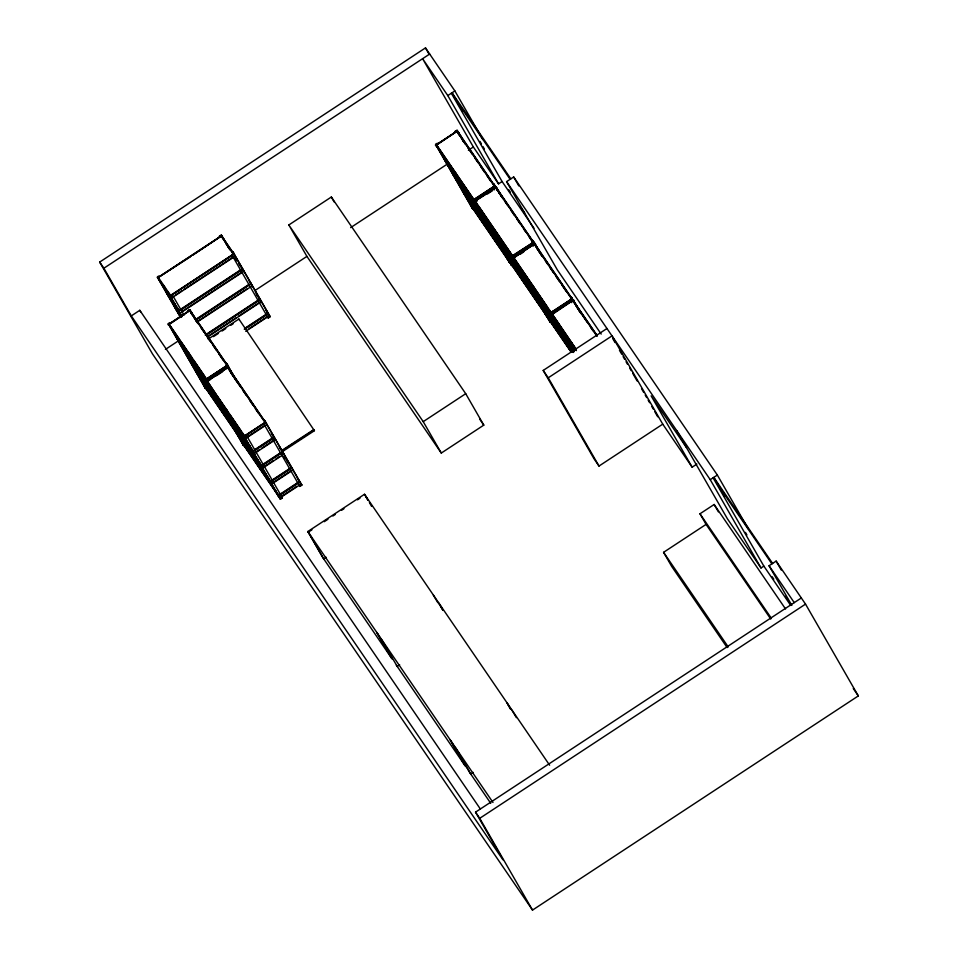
<?xml version="1.0" encoding="UTF-8"?>
<svg xmlns="http://www.w3.org/2000/svg" width="958" height="958" viewBox="0 0 958 958"><rect width="100%" height="100%" fill="white"/><g stroke="black" fill="none" stroke-linecap="round" stroke-linejoin="round"><path stroke-width="1.44" d="M180.547 317.457L157.387 277.173C161.195 274.659 155.352 276.982 158.561 278.898L180.691 317.373M206.269 381.021L208.269 379.452L206.377 380.877L243.548 445.53L207.407 382.685M279.832 498.04L301.075 484.065L264.528 420.334L301.806 485.059L300.525 483.263M533.81 242.039L531.702 243.44L533.259 246.122M549.102 320.044L550.155 322.032L514.171 259.091C509.393 257.678 518.434 254.277 512.985 257.367M572.249 298.764L571.148 296.824L577.65 308.464M510.602 263.546L511.656 265.522L474.485 200.869L476.389 199.444M234.039 253.87L232.914 251.954L269.054 314.799M204.473 386.553L205.527 388.529L169.53 325.6C164.812 324.127 173.805 320.786 168.357 323.876L205.527 388.529M242.494 443.554L243.548 445.53M301.806 485.059L299.806 486.413L301.698 484.988L298.561 480.377M471.803 207.239L472.857 209.215L436.86 146.287C432.142 144.814 441.135 141.473 435.686 144.562L472.857 209.215M791.859 605.408L769.058 565.759L776.136 561.101L805.534 604.115L858.32 695.915L532.516 910.1L152.466 353.885L99.68 262.085L425.484 47.9L454.87 90.926L482.82 139.533M801.331 597.972L475.539 812.156L502.95 859.829L131.294 315.901L103.883 268.228L429.675 54.043M226.136 243.332L221.274 235.189L219.214 236.375L221.454 235.153L229.968 249.643M157.759 277.664L221.502 235.752L234.099 254.193L170.356 296.094L157.387 277.173M158.321 277.461L221.178 236.135L233.465 254.157L170.596 295.483L158.321 277.461L190.522 256.684M192.989 255.056L221.178 236.135M510.123 179.302L451.338 93.249L502.088 181.517L498.543 183.84L447.793 95.584L454.87 90.926M131.294 315.901L139.784 310.308L480.329 808.959M175.434 295.028L181.601 290.981M184.056 289.364L233.369 256.948M288.837 224.962L331.336 197.025L465.72 393.702L483.79 425.124L441.291 453.062L306.907 256.385L288.837 224.962L423.22 421.64L441.291 453.062M179.122 310.308L240.745 269.785M180.511 309.769L240.913 270.072M242.781 269.294L179.038 311.194L166.441 292.765M435.686 144.562L473.779 200.222L495.023 186.259L457.002 130.384L454.93 131.557L457.182 130.348L464.953 143.556M181.649 311.757L240.817 272.85M180.176 313.17L243.919 271.27M435.974 144.909L457.229 130.935M437.746 147.041L436.453 144.79L456.882 131.354L494.328 186.187L473.887 199.623L436.609 145.065L456.882 131.354M458.319 132.012L461.864 138.515M197.623 322.87L189.672 309.697L187.612 310.871L189.852 309.662M168.656 324.223L189.9 310.248L227.693 365.573L206.449 379.536M169.123 324.103L189.564 310.667L226.998 365.501L206.557 378.937L169.279 324.379L189.564 310.667M190.989 311.326L197.492 322.954M196.115 319.182L249.116 284.334M196.282 319.469L249.284 284.622M196.151 319.996L251.152 283.843L248.625 280.155M197.42 321.445L246.721 289.029M197.288 321.972L252.289 285.819L249.763 282.131M165.435 349.395L179.086 340.413M254.792 290.645L306.907 256.385M350.64 227.633L447.314 164.081M468.39 150.226L473.348 146.969L422.598 58.701L447.793 95.584M205.204 335.001L258.217 300.153M206.605 334.474L258.373 300.429M206.497 334.989L260.241 299.662M207.742 336.45L236.087 317.805M238.554 316.188L259.51 302.417M207.635 336.965L261.378 301.638L257.175 295.495M245.344 327.983L266.3 314.212M244.266 329.073L266.456 314.487M244.577 329.324L268.324 313.709L265.809 310.033M249.104 328.618L267.593 316.463M245.715 331.3L269.461 315.697M232.914 251.954L270.084 316.607L268.18 318.044L270.216 316.511M494.46 189.816L492.903 187.133L494.999 185.876L493.849 184.02L497.394 190.522M494.879 185.828L473.48 199.875L509.608 262.72L472.162 198.258L509.764 262.803M206.305 380.134L204.976 377.476L206.449 380.039M225.573 366.447L227.681 365.154L226.519 363.333L236.698 381.38L234.997 378.961M502.878 198.665L495.813 186.69L493.741 187.864L495.993 186.654L503.022 198.569M494.651 188.726L475.252 201.084L512.686 255.93M487.406 193.983L492.412 190.702M227.549 365.142L206.15 379.188L215.885 394.265M601.193 334.079L557.34 269.881L506.59 181.625L513.668 176.967L717.35 475.048L748.234 528.78M229.01 368.327L227.693 366.698L225.621 367.872L227.872 366.663L235.644 379.871M227.92 367.249L206.665 381.224L244.458 436.537L265.713 422.574L227.92 367.249L263.486 419.628M227.573 367.668L207.132 381.104L244.577 435.938L265.007 422.502L227.573 367.668L207.299 381.38M216.328 375.764L222.579 371.656M538.408 250.673L532.648 240.314L540.324 253.678M513.284 257.714L534.528 243.751M573.638 352.448L550.778 312.691L571.627 298.992L534.193 244.158L513.751 257.594L547.353 307.135M519.966 254.397L523.715 251.93M475.922 203.192L551.078 313.038L572.321 299.064L534.313 243.188C529.355 246.948 535.893 240.063 535.486 244.913L542.12 256.457M246.913 437.123L263.749 426.059M254.289 449.961L272.335 438.105M254.457 450.248L272.491 438.393M256.792 451.434L259.199 449.853M261.606 448.272L273.629 440.369M275.533 439.65L254.277 453.613L186.331 354.029M281.628 450.571L313.745 429.603M262.66 464.51L280.694 452.655M262.827 464.798L280.862 452.942M261.51 466.187L282.766 452.224L280.239 448.536M263.965 466.774L273.581 460.451M275.988 458.87L279.592 456.499M271.761 480.329L289.795 468.474M271.916 480.617L289.951 468.761M291.855 468.031L270.611 482.006L203.503 383.907M273.054 482.593L291.088 470.737M571.758 302.632L570.202 299.938L572.189 298.645M551.461 313.877L553.353 312.452L551.353 314.02M547.102 317.397L511.105 254.469L548.563 319.11M279.844 494.388L297.878 482.533M279.999 494.663L298.034 482.808M573.95 301.411C574.333 296.573 567.831 303.458 572.776 299.698L580.584 312.955M552.491 315.685L514.422 259.702M278.982 497.406L242.841 434.561L280.443 499.118L282.37 497.861L246.23 435.016M281.137 496.651L296.764 486.365M279.125 497.31L280.299 499.034L282.37 497.861M423.22 421.64L465.72 393.702M599.001 466.055L548.251 377.799L611.994 335.887L662.744 424.154L599.001 466.055L593.96 458.678L543.21 370.423L606.953 328.51M377.536 633.633L392.157 659.044L322.87 557.64L307.841 531.51L364.507 494.268L549.641 765.214M308.248 532.217L311.949 529.786M324.259 521.691L327.959 519.26M332.881 516.027L335.348 514.398M341.503 510.351L343.97 508.734M357.514 499.825L359.98 498.208M326.163 557.245L323.708 558.861L309.087 533.45M662.744 424.154L692.143 467.181L696.861 464.067M399.666 664.804L397.199 666.421L381.739 639.776M771.885 563.891L713.099 477.85L763.849 566.106L761.011 567.974L710.261 479.707L717.35 475.048M770.747 619.036L706.07 524.385L699.987 513.787L714.153 504.483L785.536 608.965M727.134 647.572L671.702 566.441L663.583 552.323L706.07 524.385M473.156 772.364L470.689 773.98L456.068 748.557M532.516 910.1L479.742 818.312L805.534 604.115M208.173 339.108L238.889 319.05L314.416 430.693L282.478 451.553M213.502 336.605L218.412 333.396M222.1 330.989L225.777 328.582M230.698 325.373L233.153 323.768M473.336 199.959L475.455 198.581L477.012 201.264M512.135 256.265L514.266 254.876M550.599 312.727L552.766 311.386M169.973 295.854L172.141 294.513L184.02 315.158M510.83 178.835L452.044 92.782L459.397 105.572M772.591 563.424L713.806 477.383L721.158 490.173M853.267 688.515L858.32 695.915M506.59 181.625L710.261 479.707M769.058 565.759L794.254 602.63M686.407 447.482L651.129 395.858L692.143 467.181M508.674 189.648L510.351 192.115M522.11 209.323L524.637 213.011M502.088 181.517L534.001 228.22M772.112 576.704L773.801 579.159M785.548 596.379L788.075 600.055M763.849 566.106L790.721 605.444M473.348 146.969L498.543 183.84M761.011 567.974L727.421 518.805L676.671 430.537M532.504 240.41L533.69 242.134L512.279 256.181L550.155 322.032M497.166 189.217L534.959 244.541M535.666 245.727L572.621 299.818M597.361 335.899L573.004 300.249L551.748 314.224L576.105 349.874M458.367 132.923L495.322 187.002M574.141 302.225L596.81 335.42M495.693 187.648L533.127 242.482L512.53 255.642L513.823 257.906L534.193 244.158M498.651 192.33L501.956 197.18M504.447 200.821L507.764 205.671M511.069 210.521L514.386 215.37M516.877 219.011L520.182 223.861M523.499 228.711L525.978 232.339M529.295 237.189L532.612 242.039M537.151 248.841L541.294 254.9M545.425 260.971L547.916 264.6M549.569 267.031L553.712 273.09M556.203 276.73L559.508 281.58M561.999 285.209L566.142 291.268M596.846 336.102L572.656 300.656L552.383 314.38L549.844 310.775M458.187 133.605L459.84 136.036M462.331 139.664L465.636 144.514M468.127 148.155L472.27 154.214M474.749 157.854L478.066 162.704M480.557 166.345L484.688 172.404M487.179 176.032L490.496 180.882M578.105 308.979L580.584 312.619M582.248 315.038L587.218 322.319M590.523 327.169L593.014 330.797M699.987 513.787L771.37 618.281M436.453 144.79L473.719 199.336M479.036 206.988L551.185 312.428L571.627 298.992M576.405 349.538L552.215 314.092L575.89 349.083M552.886 316.2L576.405 350.616M437.111 146.885L474.917 202.198M519.715 268.599L484.101 216.472M559.041 326.319L522.601 272.982M482.569 214.724L445.29 160.166M488.544 223.298L492.687 229.357M494.34 231.788L499.31 239.057M500.974 241.488L505.117 247.547M506.77 249.966L517.536 265.725M519.2 268.156L521.679 271.785M524.565 276.167L550.239 313.745M551.892 316.176L560.179 328.295M575.147 350.089L561.065 329.48M446.428 162.142L475.419 204.581M477.072 207L481.215 213.059M483.467 216.316L521.26 271.629M562.202 331.456L574.632 349.646M444.668 160.01L482.461 215.322M484.604 218.292L574.716 350.221M445.805 161.986L483.598 217.298M562.418 332.522L574.177 349.742M527.259 281.939L492.46 231.022M527.918 282.873L529.582 285.292M495.262 235.428L529.223 285.125M566.585 339.659L530.804 287.244L532.097 289.508M574.237 351.023L569.435 344.03M490.939 229.273L453.661 174.715M534.588 293.148L539.558 300.417M541.21 302.848L545.353 308.907M547.006 311.326L557.784 327.085M559.436 329.516L574.405 351.311M455.625 177.913L463.911 190.031M465.564 192.462L476.33 208.221M477.994 210.64L529.63 286.179M530.337 287.376L567.292 341.455M453.026 174.56L490.831 229.872M492.975 232.842L529.93 286.933M531.474 289.352L573.842 351.251M455.002 177.769L491.969 231.848M569.938 345.85L573.303 350.772M537.019 298.68L501.561 246.841M502.387 248.05L573.195 351.837M499.872 244.805L462.75 190.534M541.198 305.327L572.668 351.394M466.378 196.151L493.717 236.159M495.37 238.578L499.513 244.637M500.926 246.685L538.719 301.998M539.426 303.183L573.028 352.352M462.127 190.379L499.92 245.691M502.064 248.661L539.857 303.973M540.563 305.159L572.477 351.873M463.265 192.354L501.058 247.667M545.928 313.949L509.644 260.899M571.998 352.281L547.976 317.122L549.281 319.385M507.285 257.93L470.833 204.593M511.608 264.085L545.569 313.793M550.934 321.804L571.639 352.113M471.971 206.569L474.461 210.209M476.114 212.628L486.88 228.387M488.544 230.818L546.802 316.056M547.509 317.242L571.028 351.658M470.21 204.437L508.003 259.75M510.147 262.72L547.102 316.799M548.647 319.218L571.327 352.412M471.348 206.413L509.141 261.726M510.626 263.713L511.8 265.426M547.246 317.302L548.419 319.026M549.126 320.212L550.299 321.936M471.827 207.407L473.001 209.119M543.21 370.423L548.251 377.799M663.583 552.323L728.248 646.973M479.587 418.981L483.79 425.124M232.77 252.05L233.944 253.774L170.153 295.818L181.948 316.344M222.639 237.728L235.237 256.169L171.494 298.07L158.896 279.64M225.717 243.128L228.938 247.859M231.369 251.403L232.986 253.774M238.877 263.893L243.081 270.036M234.71 258.337L236.327 260.696M232.052 255.199L268.18 318.044M256.037 293.507L257.726 295.974M266.947 312.009L270.084 316.607M191.037 312.236L228.83 367.549M264.396 420.418L265.57 422.143L244.158 436.189L280.299 499.034M190.858 312.919L192.51 315.35M194.175 317.769L198.318 323.828M200.797 327.468L204.114 332.318M206.593 335.959L210.736 342.018M213.227 345.658L216.532 350.496M219.023 354.137L223.166 360.196M265.162 422.083L266.851 424.55L245.595 438.513L177.96 339.479M230.531 372.351L234.674 378.41M237.153 382.05L240.47 386.888M242.961 390.529L246.266 395.379M249.583 400.228L252.9 405.078M255.379 408.719L258.696 413.569M272.719 435.207L274.395 437.674L253.151 451.637L215.346 396.325M271.33 433.495L273.006 435.962M263.666 423.568L299.806 486.413M282.215 451.745L283.903 454.2L262.648 468.163L195.264 369.572L196.558 371.824M286.813 460.666L289.34 464.355M289.627 465.097L292.992 470.019L271.749 483.982L227.01 418.61M283.544 456.774L285.197 459.193M297.423 478.401L299.938 482.09L278.694 496.064L240.889 440.752M162.848 284.454L165.267 287.999M167.698 291.555L170.931 296.285M177.661 308.225L167.159 292.849M169.111 296.01L174.763 304.285M177.182 307.829L178.799 310.2M167.578 294.741L179.338 311.949M181.828 316.583L175.362 307.123L181.182 315.673M174.811 307.314L181.529 317.146M175.949 309.29L180.978 316.667M170.416 326.355L179.529 339.695M181.182 342.114L191.959 357.873M193.612 360.304L204.377 376.063M168.357 323.876L207.587 381.512M204.832 377.56C205.838 382.517 209.215 374.446 209.61 380.458M217.55 396.696L228.315 412.455M229.968 414.874L240.733 430.633M242.398 433.064L244.877 436.704M179.098 341.455L201.467 374.195M203.12 376.614L213.059 391.163M177.338 339.324L214.293 393.403M178.475 341.299L215.43 395.391M252.421 449.829L215.981 396.48M217.119 398.456L225.405 410.587M227.058 413.006L237.823 428.765M239.476 431.196L243.619 437.255M245.284 439.674L250.254 446.955M251.906 449.374L253.559 451.805M307.841 531.51L492.987 802.469M191.612 362.076L202.377 377.835M204.03 380.254L214.808 396.013M216.46 398.444L220.603 404.504M185.696 353.873L221.813 406.731M186.834 355.849L261.462 465.301M224.352 411.03L261.103 465.145M223.717 410.874L260.672 464.965M197.396 373.033L219.753 405.773M221.418 408.192L229.692 420.322M194.797 369.692L229.237 420.083M230.914 422.55L232.59 425.005M195.935 371.668L230.363 422.059M270.551 481.12L233.285 426.573L271.856 483.383M396.361 665.199L465.648 766.604L451.038 741.193M490.724 803.295L469.851 772.747L455.23 747.336M208.784 391.942L212.927 398.001M214.58 400.432L225.358 416.191M202.88 383.751L238.997 436.597M204.018 385.727L240.135 438.584M204.497 386.721L205.671 388.433M278.634 495.178L241.368 440.62L242.661 442.883M244.314 445.302L278.275 495.011M242.027 442.728L278.982 496.807M242.506 443.722L243.679 445.434M99.68 262.085L103.883 268.228M475.539 812.156L479.742 818.312M279.317 446.763L282.071 450.847L314.008 429.986L314.416 430.693M776.136 561.101L781.285 570.058M723.362 494.005L724.835 496.567M745.432 532.385L746.905 534.947M714.153 504.483L718.416 511.895M612.833 338.749L615.048 342.581M619.455 350.257L621.67 354.101M623.131 356.651L624.604 359.214M626.077 361.777L627.55 364.327M629.753 368.171L631.226 370.722M632.699 373.285L637.106 380.961M641.525 388.637L643.728 392.469M645.201 395.031L646.674 397.594M648.147 400.145L649.62 402.707M651.823 406.539L653.296 409.102M654.769 411.665L657.703 416.778M513.668 176.967L518.817 185.924M574.093 301.327L581.47 314.152M571.148 296.824L579.554 311.47M460.87 108.134L462.343 110.697M479.994 141.389L481.467 143.951M482.94 146.514L484.401 149.065M425.484 47.9L429.196 54.367M535.63 244.817L542.264 256.361M495.813 186.69L500.974 195.66M493.849 184.02L499.01 192.989M457.002 130.384L463.636 141.928M570.932 341.539L572.154 343.635M568.238 342.09L569.375 344.066M552.634 315.589L573.279 351.502M573.207 352.005L549.605 310.967L573.064 352.101M532.468 285.029L533.69 287.137M541.15 300.129L542.372 302.237M549.521 314.691L550.658 316.667M558.61 330.498L559.831 332.606M529.738 285.58L530.876 287.556M520.194 274.12L521.332 276.096M520.11 273.988L521.248 275.976M474.485 200.869L511.656 265.522M455.158 172.224L456.295 174.2M463.852 187.325L464.977 189.301M481.311 217.694L482.533 219.789M489.478 231.872L490.616 233.848M331.336 197.025L334.222 202.054M511.895 710.082L516.386 717.662M507.692 703.938L510.614 709.016M506.854 702.705L510.506 709.064M439.243 603.756L442.895 610.114M438.405 602.522L442.788 610.15M433.363 595.146L437.854 602.738M227.621 245.895L229.824 249.739M221.274 235.189L224.232 240.326M225.705 242.889L227.92 246.733M365.752 496.196L367.944 500.016M369.405 502.555L371.596 506.363M364.507 494.268L367.836 500.052M238.889 319.05L239.296 319.756M450.188 739.959L464.81 765.382M226.519 363.333L237.584 382.565M227.693 366.698L232.854 375.68M208.269 338.102L209.407 340.078M376.698 632.4L391.319 657.823M189.672 309.697L196.306 321.241M181.517 315.901L168.979 294.094L181.373 315.996M261.618 465.588L262.755 467.564M225.849 408.539L227.07 410.635M234.53 423.64L235.752 425.735M242.901 438.189L244.039 440.165M252.074 454.128L253.211 456.104M209.838 385.607L211.311 388.17M212.784 390.732L214.257 393.295M216.472 397.151L217.945 399.714M219.418 402.276L220.891 404.839M224.184 410.754L225.489 413.018M238.59 435.627L240.075 438.189M207.922 382.601L210.137 386.445M211.61 389.02L213.083 391.582M214.556 394.145L218.987 401.845M224.148 410.814L225.621 413.377M227.094 415.952L229.309 419.796M230.782 422.358L232.255 424.921M233.728 427.496L238.889 436.465M187.924 351.658L189.049 353.634M196.522 366.639L197.659 368.614M204.964 381.308L206.102 383.284M222.064 411.054L223.286 413.161M139.784 310.308L140.706 311.901M496.028 187.241L474.785 201.216L512.578 256.528L533.834 242.554L496.028 187.241"/></g></svg>
